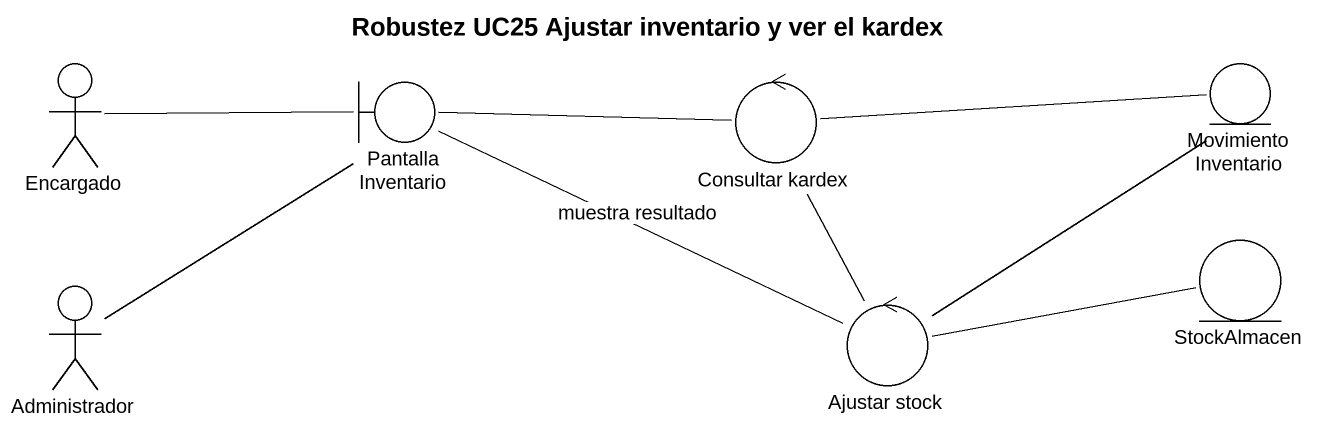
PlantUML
@startuml
title Robustez UC25 Ajustar inventario y ver el kardex
actor Encargado
boundary "Pantalla Inventario" as Pantalla_Inventario
control "Consultar kardex" as Consultar_kardex
entity MovimientoInventario
entity StockAlmacen
actor Administrador
control "Ajustar stock" as Ajustar_stock
Encargado -right- Pantalla_Inventario
Pantalla_Inventario -right- Consultar_kardex
Consultar_kardex -right- MovimientoInventario
Consultar_kardex -- Ajustar_stock
Administrador -up- Pantalla_Inventario
Ajustar_stock -left- Pantalla_Inventario : muestra resultado
Ajustar_stock -up- MovimientoInventario
Ajustar_stock -right- StockAlmacen
@enduml
